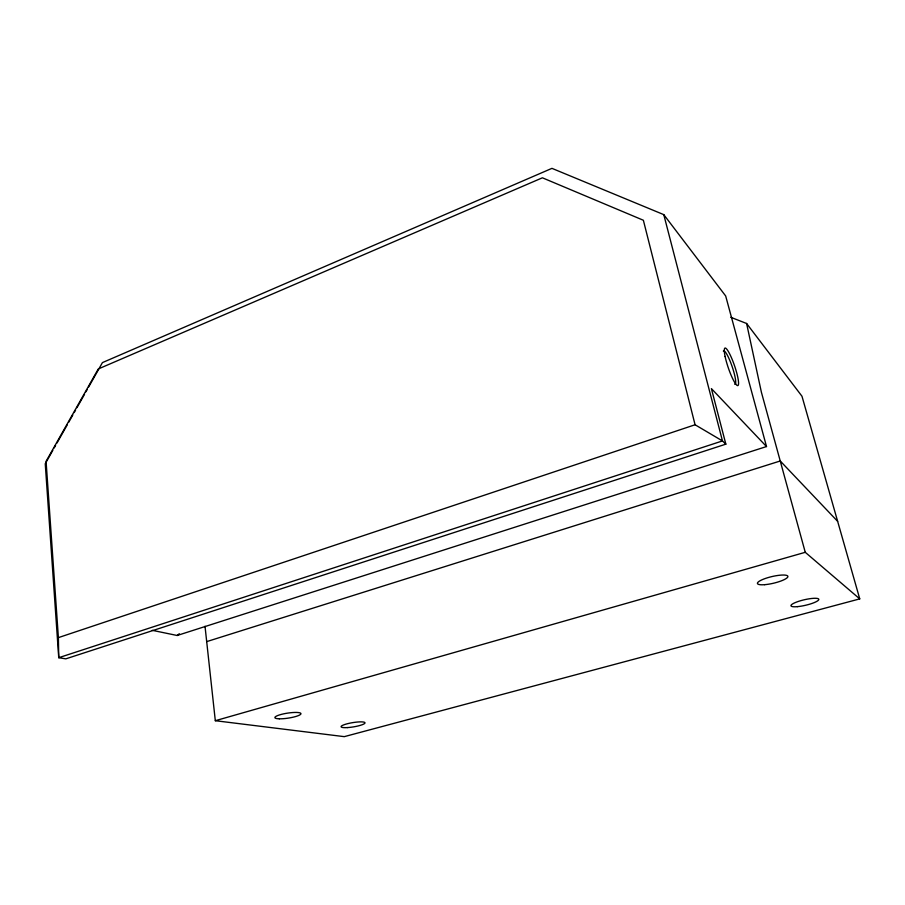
<?xml version="1.0" encoding="UTF-8"?>
<svg xmlns="http://www.w3.org/2000/svg" width="905" height="905" viewBox="0 0 905 905"><rect width="100%" height="100%" fill="white"/><g stroke="black" fill="none" stroke-linecap="round" stroke-linejoin="round"><path stroke-width="1.36" d="M52.829 450.351L45.25 463.756L58.746 657.697L65.805 658.851L725.844 444.151L711.398 388.607L766.512 446.55L177.165 635.491L152.278 630.321M54.21 447.918L55.59 445.475M56.958 443.043L67.298 424.762M68.678 422.318L72.807 415.01M74.187 412.578L75.568 410.135M76.948 407.702L84.527 394.297M85.896 391.854L87.276 389.422M88.656 386.978L102.435 362.6L551.948 168.353L663.772 214.632L725.674 295.969L766.512 446.55M177.165 635.491L179.326 633.726M663.772 214.632L722.462 440.927L58.746 657.697L58.395 637.618L695.074 424.762L722.462 440.927L725.844 444.151M206.691 641.622L780.234 460.984L837.645 521.348M215.311 720.708L805.258 552.31L859.75 598.884L344.273 736.647L215.311 720.708L205.016 626.26M730.833 317.316L746.602 323.481L801.977 396.243L859.75 598.884M805.258 552.31L761.388 392.193L746.602 323.481M695.074 424.762L643.365 220.254L542.4 177.799L98.294 368.957L46.076 461.324L58.395 637.618M723.344 351.095A17.636 2.953 71.1 0 1 732.134 366.559A17.636 2.953 71.1 0 1 734.69 384.229M725.097 356.48A19.831 3.292 71.1 0 0 737.439 385.575A19.831 3.292 71.1 0 0 731.738 358.391A19.831 3.292 71.1 0 0 725.097 356.48M797.328 606.655A14.288 2.828 -13.1 0 0 818.81 599.562A14.288 2.828 -13.1 0 0 798.549 601.361A14.288 2.828 -13.1 0 0 797.328 606.655M347.294 727.597A12.116 2.161 -9.3 0 0 365.02 722.846A12.116 2.161 -9.3 0 0 346.887 723.864A12.116 2.161 -9.3 0 0 347.294 727.597M764.702 584.675A15.623 3.416 -13.2 0 0 787.904 576.621A15.623 3.416 -13.2 0 0 765.449 578.431A15.623 3.416 -13.2 0 0 764.702 584.675M279.306 718.808A13.202 2.523 -8.7 0 0 300.709 714.249A13.202 2.523 -8.7 0 0 283.706 713.83A13.202 2.523 -8.7 0 0 279.306 718.808"/></g></svg>
